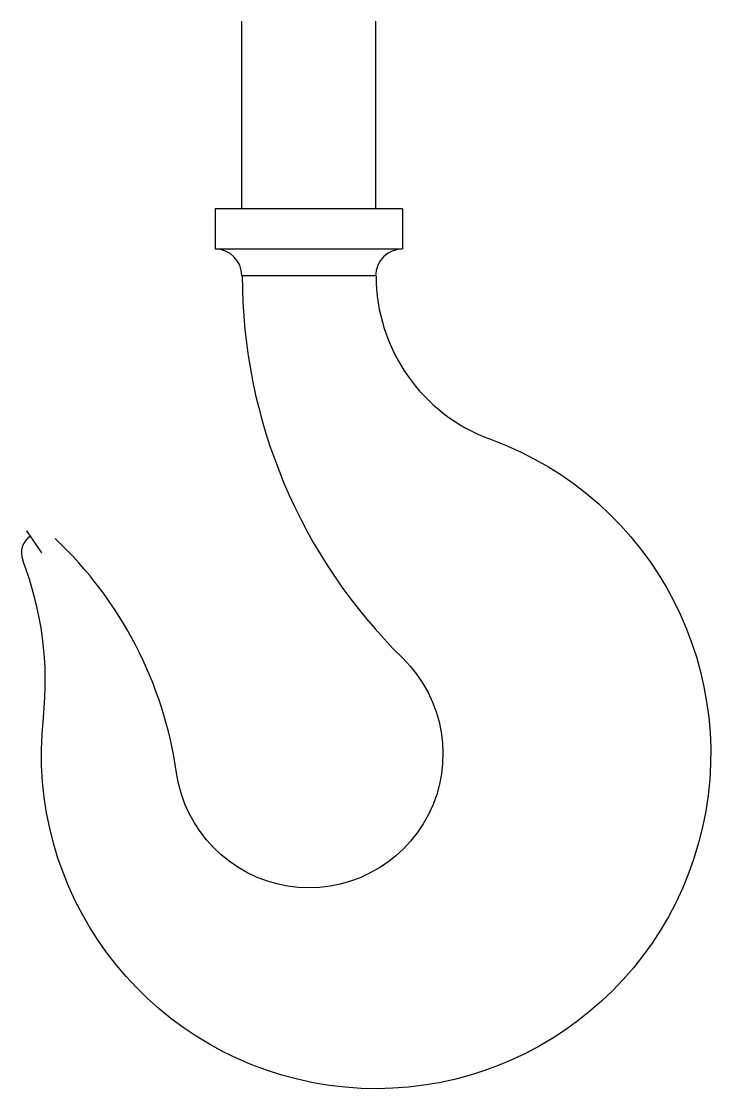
# Model space of a CAD drawing. Header units: millimetres. Extents: x -18 to 85, y 128 to 287.
import ezdxf

# ---------------------------------------------------------------- set-up
doc = ezdxf.new("R2010")
doc.units = ezdxf.units.MM

msp = doc.modelspace()

# ---------------------------------------------------------------- linework, layer by layer
for p, q in [((14.45, 259.09, -1.05), (14.45, 287.09, -1.05)), ((34.45, 287.09, -1.05), (34.45, 259.09, -1.05)), ((14.45, 259.09, -1.05), (10.45, 259.09, -1.05)), ((10.45, 259.09, -1.05), (10.45, 253.09, -1.05)), ((34.45, 259.09, -1.05), (14.45, 259.09, -1.05)), ((38.45, 259.09, -1.05), (34.45, 259.09, -1.05)), ((38.45, 259.09, -1.05), (38.45, 253.09, -1.05)), ((10.45, 253.09, -1.05), (38.45, 253.09, -1.05))]:
    msp.add_line(p, q)
at = {"extrusion": (-0.052285, -0.016008, 0.998504)}
msp.add_line((-17.71, 210.98, -0.02), (-15.49, 207.68), dxfattribs=at)
for points in [[(34.51, 249.09, 0.315229), (51.61, 224.66, -2.055134), (-15.2, 183.09, 0.120224), (-18.29, 206.59)], [(14.51, 249.09, 0.201499), (38.51, 191.96, -1.394003), (4.71, 174.83, 0.169059), (-13.43, 209.85)]]:
    msp.add_lwpolyline(points, format="xyb")
for centre, radius, start, end in [((10.45, 249.09, -1.05), 4, 0, 90), ((38.45, 249.09, -1.05), 4, 90, 180), ((-15.49, 207.68), 3, 123.8881, 201.2041)]:
    msp.add_arc(centre, radius, start, end)
at = {"extrusion": (-1.02064e-05, -1, -2.43352e-16)}
msp.add_arc((24.5, 0, -249.09), 10, 360, 180, dxfattribs=at)

doc.saveas('drawing.dxf')
